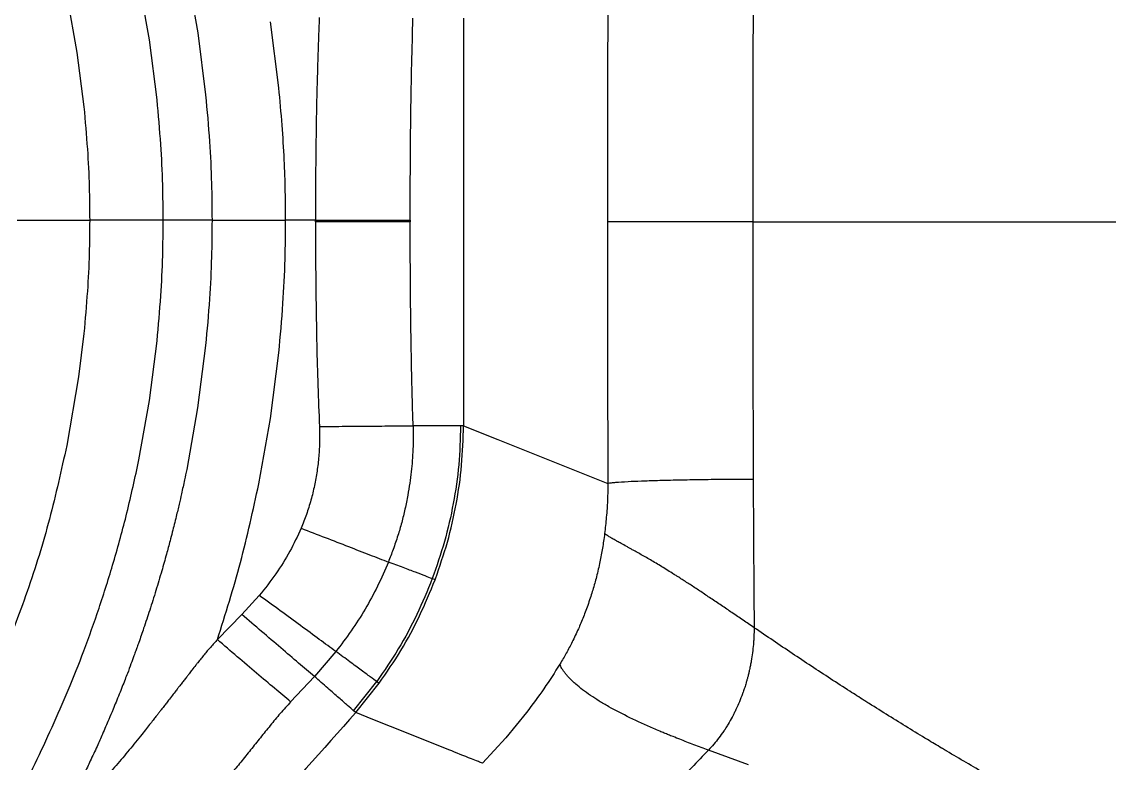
# Model space of a CAD drawing. Extents: x -51 to 27, y -13 to 136.
# Drawn here: x -1.08 to 9.57, y 40.51 to 47.77 of the extents above; entities that cross this region are included whole.
import ezdxf

# ---------------------------------------------------------------- set-up
doc = ezdxf.new("R2010")
doc.units = 0
doc.header["$MEASUREMENT"] = 0
doc.layers.add('GEOMETRY', color=2, linetype='Continuous', lineweight=25)

# ---------------------------------------------------------------- blocks, each defined once
blk = doc.blocks.new('2026 MONTERREY-BLOOM')
at = {"layer": 'GEOMETRY'}
for p, q in [((16.341, -35.342), (16.336, -36.577)), ((12.215, -35.445), (12.323, -36.05)), ((11.85, -36.12), (11.747, -35.539)), ((11.04, -35.68), (11.14, -36.244)), ((13.117, -36.588), (13.035, -35.943)), ((14.926, -35.907), (14.926, -37.902)), ((12.323, -36.05), (12.4, -36.659)), ((11.925, -36.706), (11.85, -36.12)), ((11.14, -36.244), (11.208, -36.777)), ((16.336, -36.577), (16.335, -37.742)), ((16.335, -37.742), (16.335, -37.902)), ((12.463, -37.885), (11.985, -37.885)), ((13.476, -37.885), (13.184, -37.885)), ((13.476, -37.902), (13.476, -37.885)), ((14.404, -37.885), (14.404, -37.902)), ((14.926, -37.902), (14.926, -39.896)), ((16.335, -37.902), (16.335, -38.061)), ((16.335, -38.061), (16.336, -39.226)), ((11.208, -38.993), (11.156, -39.418)), ((11.85, -39.65), (11.925, -39.064)), ((12.4, -39.111), (12.322, -39.72)), ((13.035, -39.827), (13.117, -39.182)), ((16.336, -39.226), (16.341, -40.461)), ((11.156, -39.418), (11.04, -40.09)), ((11.747, -40.231), (11.85, -39.65)), ((12.322, -39.72), (12.215, -40.325)), ((12.921, -40.466), (13.035, -39.827)), ((14.926, -39.896), (14.898, -39.896)), ((14.926, -39.896), (15.263, -40.03)), ((15.263, -40.03), (16.341, -40.461)), ((17.764, -40.421), (17.77, -41.533)), ((14.648, -41.403), (14.62, -41.393)), ((14.648, -41.403), (14.651, -41.395)), ((17.77, -41.533), (17.772, -41.873)), ((12.926, -41.557), (12.755, -41.744)), ((12.755, -41.744), (12.516, -41.99)), ((13.676, -42.106), (13.466, -42.35)), ((13.466, -42.35), (13.233, -42.598)), ((13.849, -42.686), (14.076, -42.399)), ((13.871, -42.704), (14.1, -42.417)), ((14.076, -42.399), (14.1, -42.417)), ((13.871, -42.704), (13.849, -42.686)), ((14.039, -42.771), (13.871, -42.704)), ((15.543, -42.703), (15.341, -42.951)), ((14.212, -42.84), (14.039, -42.771)), ((14.464, -42.941), (14.212, -42.84)), ((14.783, -43.068), (14.464, -42.941)), ((15.341, -42.951), (15.112, -43.2)), ((17.717, -43.216), (17.325, -43.071))]:
    blk.add_line(p, q, dxfattribs=at)
for points, knots in [([(-36.643, -38.985), (-36.643, -38.748), (-36.643, -38.251), (-36.643, -37.496), (-36.643, -36.717), (-36.642, -35.938), (-36.641, -35.155), (-36.639, -34.37), (-36.634, -33.124), (-36.625, -31.427), (-36.601, -28.728), (-36.556, -25.487), (-36.48, -22.003), (-36.384, -18.826), (-36.269, -15.952), (-36.147, -13.557), (-36.022, -11.643), (-35.908, -10.209), (-35.804, -9.111), (-35.717, -8.347), (-35.671, -7.917), (-35.598, -7.493), (-35.491, -7.08), (-35.34, -6.644), (-35.136, -6.19), (-34.87, -5.728), (-34.56, -5.294), (-34.209, -4.894), (-33.819, -4.53), (-33.396, -4.207), (-32.942, -3.927), (-32.492, -3.708), (-32.054, -3.541), (-31.634, -3.42), (-31.199, -3.331), (-30.75, -3.28), (-30.3, -3.229), (-29.656, -3.161), (-28.817, -3.082), (-27.505, -2.975), (-25.921, -2.869), (-23.953, -2.762), (-21.876, -2.668), (-19.679, -2.587), (-17.251, -2.514), (-14.59, -2.452), (-11.706, -2.403), (-8.819, -2.37), (-5.936, -2.35), (-3.055, -2.342), (-0.598, -2.339), (1.446, -2.34), (3.092, -2.342), (4.754, -2.346), (6.416, -2.353), (8.055, -2.365), (10.408, -2.386), (13.481, -2.429), (16.974, -2.505), (20.148, -2.601), (23.011, -2.715), (25.395, -2.836), (27.307, -2.961), (28.741, -3.074), (29.84, -3.178), (30.606, -3.264), (31.038, -3.31), (31.463, -3.38), (31.877, -3.486), (32.314, -3.634), (32.769, -3.836), (33.232, -4.099), (33.668, -4.406), (34.07, -4.756), (34.436, -5.143), (34.762, -5.565), (35.044, -6.017), (35.279, -6.492), (35.464, -6.985), (35.602, -7.491), (35.683, -8.01), (35.739, -8.534), (35.815, -9.23), (35.897, -10.097), (36.005, -11.408), (36.112, -12.993), (36.24, -15.339), (36.362, -18.173), (36.465, -21.457), (36.54, -24.706), (36.591, -27.93), (36.621, -30.803), (36.636, -33.323), (36.641, -34.922), (36.642, -35.963), (36.643, -36.444), (36.643, -36.924), (36.643, -37.402), (36.643, -37.896), (36.643, -38.424), (36.643, -38.792), (36.643, -38.985)], [0, 0, 0, 0, 0.005138, 0.010771, 0.016381, 0.022015, 0.027673, 0.03335, 0.039042, 0.054682, 0.070145, 0.097582, 0.124946, 0.145709, 0.16651, 0.187309, 0.197707, 0.208103, 0.218498, 0.221609, 0.224784, 0.227857, 0.230942, 0.234019, 0.237865, 0.24171, 0.245555, 0.249401, 0.253246, 0.257092, 0.260938, 0.264783, 0.267936, 0.271088, 0.274241, 0.277546, 0.280882, 0.284062, 0.291597, 0.299143, 0.312612, 0.326021, 0.341866, 0.357701, 0.373696, 0.394533, 0.415407, 0.436247, 0.457116, 0.477921, 0.498728, 0.51038, 0.52225, 0.534405, 0.54642, 0.558287, 0.569942, 0.597446, 0.624936, 0.645697, 0.666299, 0.687058, 0.697455, 0.707849, 0.718242, 0.721382, 0.724571, 0.72765, 0.730727, 0.733804, 0.737651, 0.741498, 0.745344, 0.74919, 0.753036, 0.756881, 0.760725, 0.76457, 0.768352, 0.772136, 0.775907, 0.779727, 0.783559, 0.79109, 0.798621, 0.812071, 0.825537, 0.849567, 0.873561, 0.896782, 0.920041, 0.943476, 0.95907, 0.97468, 0.978164, 0.981639, 0.985104, 0.988563, 0.992016, 0.995816, 1, 1, 1, 1]), ([(17.764, -35.382), (17.763, -35.602), (17.761, -36.037), (17.759, -36.679), (17.758, -37.299), (17.758, -37.704), (17.758, -37.902)], [0, 0, 0, 0, 0.262068, 0.517672, 0.76459, 1, 1, 1, 1]), ([(13.513, -35.9), (13.511, -35.953), (13.507, -36.056), (13.502, -36.212), (13.497, -36.351), (13.494, -36.468), (13.491, -36.587), (13.487, -36.724), (13.484, -36.894), (13.482, -37.041), (13.48, -37.155), (13.479, -37.228), (13.479, -37.29), (13.478, -37.353), (13.478, -37.422), (13.477, -37.6), (13.476, -37.756), (13.476, -37.885)], [0, 0, 0, 0, 0.079373, 0.156701, 0.235144, 0.29061, 0.33249, 0.414874, 0.497837, 0.589514, 0.637969, 0.669206, 0.700178, 0.730889, 0.764713, 0.804512, 1, 1, 1, 1]), ([(14.404, -37.885), (14.404, -37.705), (14.405, -37.354), (14.41, -36.844), (14.418, -36.365), (14.427, -36.056), (14.431, -35.907)], [0, 0, 0, 0, 0.273453, 0.531251, 0.773422, 1, 1, 1, 1]), ([(13.184, -37.885), (13.183, -37.791), (13.182, -37.594), (13.171, -37.284), (13.151, -36.945), (13.129, -36.71), (13.117, -36.588)], [0, 0, 0, 0, 0.216667, 0.455561, 0.716675, 1, 1, 1, 1]), ([(11.985, -37.885), (11.984, -37.769), (11.982, -37.522), (11.963, -37.129), (11.938, -36.852), (11.925, -36.706)], [0, 0, 0, 0, 0.293985, 0.627325, 1, 1, 1, 1]), ([(12.4, -36.659), (12.414, -36.811), (12.44, -37.099), (12.46, -37.508), (12.462, -37.765), (12.463, -37.885)], [0, 0, 0, 0, 0.372835, 0.706175, 1, 1, 1, 1]), ([(11.208, -36.777), (11.22, -36.914), (11.244, -37.174), (11.262, -37.544), (11.264, -37.776), (11.265, -37.885)], [0, 0, 0, 0, 0.372799, 0.706139, 1, 1, 1, 1]), ([(11.265, -37.885), (11.264, -37.994), (11.262, -38.226), (11.244, -38.595), (11.22, -38.856), (11.208, -38.993)], [0, 0, 0, 0, 0.293868, 0.627208, 1, 1, 1, 1]), ([(11.985, -37.885), (11.865, -37.885), (11.624, -37.885), (11.385, -37.885), (11.265, -37.885)], [0, 0, 0, 0, 0.500016, 1, 1, 1, 1]), ([(11.925, -39.064), (11.938, -38.918), (11.963, -38.641), (11.982, -38.248), (11.984, -38.001), (11.985, -37.885)], [0, 0, 0, 0, 0.3726427, 0.7059827, 1, 1, 1, 1]), ([(12.463, -37.885), (12.462, -38.005), (12.46, -38.262), (12.44, -38.671), (12.414, -38.959), (12.4, -39.111)], [0, 0, 0, 0, 0.293846, 0.627186, 1, 1, 1, 1]), ([(12.463, -37.885), (12.583, -37.885), (12.823, -37.885), (13.064, -37.885), (13.184, -37.885)], [0, 0, 0, 0, 0.499924, 1, 1, 1, 1]), ([(13.117, -39.182), (13.132, -39.021), (13.16, -38.717), (13.18, -38.284), (13.183, -38.012), (13.184, -37.885)], [0, 0, 0, 0, 0.372796, 0.706136, 1, 1, 1, 1]), ([(13.476, -37.902), (13.476, -38.036), (13.477, -38.303), (13.481, -38.704), (13.488, -39.104), (13.499, -39.504), (13.51, -39.771), (13.515, -39.903)], [0, 0, 0, 0, 0.201351, 0.400055, 0.600417, 0.800999, 1, 1, 1, 1]), ([(14.433, -39.896), (14.433, -39.896), (14.433, -39.895), (14.432, -39.891), (14.432, -39.88), (14.431, -39.84), (14.428, -39.76), (14.424, -39.605), (14.417, -39.314), (14.406, -38.733), (14.405, -38.234), (14.404, -37.902)], [0, 0, 0, 0, 0.000637, 0.001704, 0.005131, 0.017155, 0.061885, 0.126281, 0.25, 0.500002, 1, 1, 1, 1]), ([(16.827, -37.902), (16.765, -37.902), (16.641, -37.902), (16.499, -37.902), (16.39, -37.902), (16.353, -37.902), (16.335, -37.902)], [0, 0, 0, 0, 0.245432, 0.494246, 0.746033, 1, 1, 1, 1]), ([(17.758, -37.902), (17.677, -37.902), (17.513, -37.902), (17.27, -37.902), (17.034, -37.902), (16.897, -37.902), (16.827, -37.902)], [0, 0, 0, 0, 0.238693, 0.484086, 0.73748, 1, 1, 1, 1]), ([(17.758, -37.902), (18.854, -37.902), (21.045, -37.902), (23.238, -37.902), (24.334, -37.902)], [0, 0, 0, 0, 0.500023, 1, 1, 1, 1]), ([(17.758, -37.902), (17.758, -38.099), (17.758, -38.504), (17.759, -39.124), (17.761, -39.766), (17.763, -40.201), (17.764, -40.421)], [0, 0, 0, 0, 0.23541, 0.482328, 0.737932, 1, 1, 1, 1]), ([(36.859, -38.985), (36.859, -39.022), (36.859, -39.104), (36.859, -39.239), (36.859, -39.396), (36.859, -39.568), (36.859, -39.736), (36.859, -39.877), (36.859, -39.976), (36.859, -40.077), (36.859, -40.194), (36.859, -40.34), (36.859, -40.483), (36.859, -40.621), (36.859, -40.823), (36.859, -41.098), (36.859, -41.453), (36.859, -41.82), (36.858, -42.212), (36.858, -42.618), (36.857, -43.039), (36.855, -43.462), (36.854, -43.893), (36.852, -44.335), (36.849, -45.064), (36.843, -46.07), (36.836, -47.022), (36.831, -47.633), (36.828, -47.913), (36.826, -48.213), (36.822, -48.535), (36.819, -48.88), (36.815, -49.226), (36.807, -49.906), (36.793, -50.909), (36.772, -52.226), (36.748, -53.511), (36.723, -54.715), (36.695, -55.842), (36.674, -56.641), (36.659, -57.171), (36.651, -57.441), (36.643, -57.709), (36.634, -57.975), (36.626, -58.239), (36.607, -58.826), (36.576, -59.723), (36.54, -60.635), (36.515, -61.236), (36.502, -61.54), (36.489, -61.84), (36.474, -62.155), (36.458, -62.501), (36.434, -63.003), (36.402, -63.633), (36.361, -64.364), (36.324, -64.988), (36.291, -65.509), (36.264, -65.92), (36.245, -66.194), (36.235, -66.339), (36.232, -66.374), (36.23, -66.409), (36.227, -66.443), (36.224, -66.478), (36.222, -66.512), (36.219, -66.547), (36.202, -66.781), (36.169, -67.208), (36.117, -67.82), (36.064, -68.396), (36.011, -68.934), (35.958, -69.431), (35.907, -69.882), (35.858, -70.263), (35.795, -70.569), (35.731, -70.824), (35.665, -71.043), (35.608, -71.209), (35.566, -71.323), (35.532, -71.409), (35.497, -71.495), (35.461, -71.58), (35.423, -71.664), (35.351, -71.817), (35.28, -71.955), (35.211, -72.079), (35.186, -72.123), (35.158, -72.17), (35.119, -72.236), (34.999, -72.43), (34.784, -72.739), (34.483, -73.096), (34.184, -73.398), (33.895, -73.652), (33.59, -73.886), (33.269, -74.098), (32.934, -74.287), (32.564, -74.465), (32.157, -74.623), (31.712, -74.754), (31.259, -74.849), (30.8, -74.902), (30.344, -74.954), (29.886, -75.002), (29.441, -75.046), (29.006, -75.087), (28.583, -75.124), (28.161, -75.158), (27.739, -75.191), (27.315, -75.223), (26.731, -75.263), (25.992, -75.311), (25.095, -75.363), (24.191, -75.41), (23.309, -75.453), (22.377, -75.495), (21.391, -75.536), (20.304, -75.576), (19.184, -75.614), (18.079, -75.647), (16.991, -75.677), (16.207, -75.696), (15.689, -75.708), (15.444, -75.713), (15.198, -75.719), (14.951, -75.724), (14.703, -75.729), (14.453, -75.734), (13.759, -75.748), (12.604, -75.768), (11.388, -75.786), (10.554, -75.796), (10.116, -75.801), (9.68, -75.806), (9.248, -75.81), (8.828, -75.814), (8.28, -75.819), (7.585, -75.825), (6.735, -75.83), (5.853, -75.835), (4.966, -75.839), (3.975, -75.842), (2.91, -75.844), (1.754, -75.846), (0.609, -75.847), (-0.455, -75.847), (-1.44, -75.846), (-2.343, -75.845), (-3.238, -75.843), (-3.829, -75.842), (-4.118, -75.841)], [0, 0, 0, 0, 0.0015205, 0.0033457, 0.0054756, 0.007915, 0.0103829, 0.0122963, 0.0136552, 0.0144139, 0.0164289, 0.0184285, 0.0203659, 0.0222411, 0.0240541, 0.0286038, 0.0334271, 0.0385312, 0.0435423, 0.0493867, 0.0550992, 0.0606799, 0.0666233, 0.0726617, 0.0786535, 0.0963497, 0.113627, 0.1174481, 0.121248, 0.1250268, 0.1296573, 0.1343866, 0.1390883, 0.1437626, 0.1620811, 0.1799649, 0.1974138, 0.2144282, 0.2290414, 0.2433183, 0.2470019, 0.2506624, 0.2542999, 0.2579143, 0.2615057, 0.265074, 0.2818429, 0.2980744, 0.3022367, 0.3063621, 0.3104507, 0.3145025, 0.3191882, 0.3245637, 0.3349686, 0.3449124, 0.3543951, 0.3604013, 0.3662067, 0.3711496, 0.3716267, 0.3721023, 0.3725764, 0.3730489, 0.37352, 0.3739896, 0.3744577, 0.3749243, 0.3835541, 0.3918977, 0.3999554, 0.4071383, 0.4139151, 0.4202961, 0.4256539, 0.4295637, 0.4329884, 0.436386, 0.4388658, 0.4401192, 0.4413721, 0.4426249, 0.443878, 0.4451317, 0.4463864, 0.4507691, 0.4514578, 0.4521466, 0.4528356, 0.4537108, 0.455254, 0.4621392, 0.4690242, 0.4742408, 0.4794587, 0.4846756, 0.4898923, 0.4951112, 0.5003286, 0.5066101, 0.5128922, 0.519174, 0.5254609, 0.5317008, 0.5378835, 0.5442016, 0.5499516, 0.55566, 0.5615042, 0.5671845, 0.5729289, 0.5788098, 0.5910574, 0.6030653, 0.6154142, 0.6279319, 0.6390692, 0.6533928, 0.6681633, 0.6833808, 0.6990455, 0.7132005, 0.7277021, 0.7310052, 0.7343258, 0.7376638, 0.7410194, 0.7443924, 0.7477829, 0.7511908, 0.7726989, 0.7948379, 0.8007406, 0.8066865, 0.8126757, 0.8184869, 0.8242755, 0.829799, 0.8408264, 0.8525895, 0.8644161, 0.8767764, 0.8887042, 0.904785, 0.9201624, 0.9358208, 0.9514061, 0.963534, 0.9759348, 0.9882033, 1, 1, 1, 1]), ([(36.643, -38.985), (36.643, -39.828), (36.644, -41.551), (36.638, -44.154), (36.623, -46.796), (36.598, -49.436), (36.56, -52.073), (36.508, -54.709), (36.443, -57.234), (36.364, -59.65), (36.27, -61.957), (36.155, -64.262), (36.031, -66.228), (35.9, -67.852), (35.802, -68.877), (35.716, -69.638), (35.663, -70.134), (35.567, -70.618), (35.44, -71.049), (35.293, -71.432), (35.137, -71.768), (34.958, -72.092), (34.757, -72.403), (34.535, -72.7), (34.293, -72.981), (34.032, -73.244), (33.754, -73.488), (33.46, -73.713), (33.15, -73.917), (32.828, -74.099), (32.47, -74.269), (32.078, -74.421), (31.65, -74.547), (31.21, -74.637), (30.76, -74.689), (30.304, -74.741), (29.845, -74.789), (29.117, -74.861), (28.118, -74.947), (26.517, -75.064), (24.581, -75.177), (22.165, -75.291), (19.603, -75.387), (16.893, -75.466), (14.119, -75.527), (11.282, -75.573), (9.295, -75.594), (8.222, -75.603), (8.062, -75.605), (7.902, -75.606), (7.75, -75.607), (7.619, -75.608), (7.509, -75.609), (7.406, -75.61), (7.287, -75.61), (6.823, -75.614), (5.731, -75.62), (3.332, -75.628), (-0.049, -75.632), (-2.762, -75.627), (-4.118, -75.625)], [0, 0, 0, 0, 0.034488, 0.070526, 0.106569, 0.142591, 0.178588, 0.214528, 0.250471, 0.281965, 0.313469, 0.344975, 0.376447, 0.394063, 0.411668, 0.418581, 0.425411, 0.432079, 0.438744, 0.443794, 0.448844, 0.453894, 0.458943, 0.463993, 0.469043, 0.474092, 0.479142, 0.484192, 0.489242, 0.494293, 0.499343, 0.505424, 0.511505, 0.517586, 0.523766, 0.530042, 0.536349, 0.542658, 0.560012, 0.577374, 0.608371, 0.639386, 0.67635, 0.71332, 0.75032, 0.789907, 0.829466, 0.831649, 0.833831, 0.836013, 0.838185, 0.84005, 0.841408, 0.842657, 0.844259, 0.846315, 0.861623, 0.88897, 0.944497, 1, 1, 1, 1]), ([(13.515, -39.903), (13.516, -39.928), (13.517, -39.976), (13.517, -40.049), (13.514, -40.122), (13.509, -40.195), (13.502, -40.268), (13.492, -40.34), (13.481, -40.412), (13.467, -40.483), (13.45, -40.554), (13.432, -40.625), (13.411, -40.695), (13.388, -40.764), (13.363, -40.832), (13.344, -40.877), (13.335, -40.9)], [0, 0, 0, 0, 0.071894, 0.142077, 0.212993, 0.286129, 0.358012, 0.42929, 0.5, 0.570786, 0.642079, 0.713916, 0.787036, 0.85794, 0.928141, 1, 1, 1, 1]), ([(13.515, -39.903), (13.6, -39.903), (13.77, -39.902), (14.014, -39.9), (14.241, -39.898), (14.369, -39.897), (14.433, -39.896)], [0, 0, 0, 0, 0.2499999, 0.4999999, 0.75, 1, 1, 1, 1]), ([(14.433, -39.896), (14.433, -39.933), (14.435, -40.01), (14.431, -40.124), (14.425, -40.237), (14.414, -40.348), (14.4, -40.461), (14.38, -40.583), (14.354, -40.711), (14.322, -40.843), (14.283, -40.975), (14.239, -41.104), (14.206, -41.189), (14.19, -41.23)], [0, 0, 0, 0, 0.080727, 0.168901, 0.249951, 0.330286, 0.413635, 0.499995, 0.601837, 0.701821, 0.798571, 0.903436, 1, 1, 1, 1]), ([(14.898, -39.896), (14.894, -40.024), (14.886, -40.279), (14.83, -40.658), (14.746, -41.031), (14.662, -41.272), (14.62, -41.393)], [0, 0, 0, 0, 0.250008, 0.500014, 0.750012, 1, 1, 1, 1]), ([(14.651, -41.395), (14.692, -41.276), (14.775, -41.036), (14.859, -40.663), (14.915, -40.282), (14.922, -40.025), (14.926, -39.896)], [0, 0, 0, 0, 0.247747, 0.496983, 0.747727, 1, 1, 1, 1]), ([(11.04, -40.09), (10.987, -40.331), (10.88, -40.812), (10.662, -41.521), (10.481, -41.979), (10.39, -42.209)], [0, 0, 0, 0, 0.333377, 0.66671, 1, 1, 1, 1]), ([(11.055, -42.485), (11.107, -42.357), (11.214, -42.092), (11.362, -41.674), (11.504, -41.224), (11.636, -40.74), (11.709, -40.404), (11.747, -40.231)], [0, 0, 0, 0, 0.175438, 0.363149, 0.563141, 0.775421, 1, 1, 1, 1]), ([(12.215, -40.325), (12.208, -40.359), (12.191, -40.438), (12.167, -40.551), (12.14, -40.67), (12.11, -40.796), (12.08, -40.916), (12.048, -41.039), (12.014, -41.165), (11.968, -41.327), (11.914, -41.509), (11.855, -41.697), (11.798, -41.866), (11.757, -41.986), (11.731, -42.06), (11.715, -42.103), (11.695, -42.158), (11.668, -42.232), (11.639, -42.309), (11.61, -42.383), (11.584, -42.451), (11.554, -42.524), (11.524, -42.598), (11.504, -42.647), (11.495, -42.67)], [0, 0, 0, 0, 0.042376, 0.098966, 0.141295, 0.191066, 0.256468, 0.292275, 0.347095, 0.415566, 0.497686, 0.579655, 0.655902, 0.715739, 0.734756, 0.751085, 0.77195, 0.806639, 0.846762, 0.872649, 0.903194, 0.935467, 0.969854, 1, 1, 1, 1]), ([(12.516, -41.99), (12.595, -41.739), (12.753, -41.237), (12.865, -40.723), (12.921, -40.466)], [0, 0, 0, 0, 0.499957, 1, 1, 1, 1]), ([(16.341, -40.461), (16.339, -40.543), (16.336, -40.654), (16.323, -40.817), (16.314, -40.899), (16.308, -40.952)], [0, 0, 0, 0, 0.5003514, 0.6733914, 1, 1, 1, 1]), ([(16.537, -40.445), (16.493, -40.448), (16.427, -40.452), (16.369, -40.457), (16.35, -40.46), (16.341, -40.461)], [0, 0, 0, 0, 0.487942, 0.739515, 1, 1, 1, 1]), ([(16.825, -40.434), (16.771, -40.436), (16.661, -40.44), (16.578, -40.443), (16.537, -40.445)], [0, 0, 0, 0, 0.496646, 1, 1, 1, 1]), ([(17.764, -40.421), (17.678, -40.421), (17.507, -40.422), (17.259, -40.425), (17.026, -40.429), (16.892, -40.433), (16.825, -40.434)], [0, 0, 0, 0, 0.250791, 0.499861, 0.749177, 1, 1, 1, 1]), ([(13.335, -40.9), (13.3, -40.976), (13.229, -41.13), (13.091, -41.35), (12.982, -41.487), (12.926, -41.557)], [0, 0, 0, 0, 0.322602, 0.655387, 1, 1, 1, 1]), ([(13.335, -40.9), (13.414, -40.93), (13.573, -40.991), (13.801, -41.079), (14.012, -41.161), (14.131, -41.207), (14.19, -41.23)], [0, 0, 0, 0, 0.25, 0.5, 0.75, 1, 1, 1, 1]), ([(16.308, -40.952), (16.305, -40.977), (16.298, -41.024), (16.287, -41.094), (16.276, -41.161), (16.262, -41.23), (16.251, -41.277), (16.246, -41.301)], [0, 0, 0, 0, 0.213297, 0.402801, 0.596667, 0.786651, 1, 1, 1, 1]), ([(16.346, -40.978), (16.341, -40.975), (16.333, -40.97), (16.325, -40.964), (16.316, -40.958), (16.311, -40.954), (16.308, -40.952)], [0, 0, 0, 0, 0.324351, 0.500001, 0.679151, 1, 1, 1, 1]), ([(16.401, -41.01), (16.394, -41.007), (16.384, -41.001), (16.371, -40.993), (16.359, -40.986), (16.351, -40.981), (16.346, -40.978)], [0, 0, 0, 0, 0.319455, 0.5, 0.677947, 1, 1, 1, 1]), ([(16.552, -41.094), (16.543, -41.089), (16.513, -41.073), (16.473, -41.05), (16.444, -41.035), (16.429, -41.027), (16.418, -41.02), (16.408, -41.015), (16.401, -41.01)], [0, 0, 0, 0, 0.156979, 0.499976, 0.749979, 0.758416, 0.822452, 1, 1, 1, 1]), ([(16.744, -41.202), (16.709, -41.182), (16.657, -41.153), (16.605, -41.124), (16.575, -41.107), (16.561, -41.099), (16.552, -41.094)], [0, 0, 0, 0, 0.499905, 0.749943, 0.842522, 1, 1, 1, 1]), ([(16.971, -41.34), (16.932, -41.315), (16.872, -41.278), (16.797, -41.234), (16.761, -41.213), (16.744, -41.202)], [0, 0, 0, 0, 0.49992, 0.74996, 1, 1, 1, 1]), ([(14.19, -41.23), (14.156, -41.31), (14.088, -41.467), (13.965, -41.692), (13.829, -41.906), (13.727, -42.04), (13.676, -42.106)], [0, 0, 0, 0, 0.253745, 0.505186, 0.754022, 1, 1, 1, 1]), ([(14.62, -41.393), (14.599, -41.385), (14.557, -41.369), (14.459, -41.332), (14.339, -41.287), (14.24, -41.249), (14.19, -41.23)], [0, 0, 0, 0, 0.250001, 0.499993, 0.749992, 1, 1, 1, 1]), ([(16.246, -41.301), (16.24, -41.326), (16.229, -41.372), (16.211, -41.439), (16.192, -41.504), (16.172, -41.57), (16.157, -41.613), (16.149, -41.637)], [0, 0, 0, 0, 0.213357, 0.403031, 0.596893, 0.78665, 1, 1, 1, 1]), ([(14.62, -41.393), (14.572, -41.511), (14.475, -41.747), (14.293, -42.084), (14.149, -42.294), (14.076, -42.399)], [0, 0, 0, 0, 0.333329, 0.666659, 1, 1, 1, 1]), ([(14.1, -42.417), (14.173, -42.311), (14.319, -42.099), (14.502, -41.759), (14.599, -41.522), (14.648, -41.403)], [0, 0, 0, 0, 0.334514, 0.667838, 1, 1, 1, 1]), ([(16.98, -41.346), (16.979, -41.345), (16.976, -41.343), (16.973, -41.341), (16.971, -41.34)], [0, 0, 0, 0, 0.500135, 1, 1, 1, 1]), ([(16.992, -41.353), (16.99, -41.352), (16.986, -41.349), (16.982, -41.347), (16.98, -41.346)], [0, 0, 0, 0, 0.500187, 1, 1, 1, 1]), ([(17.023, -41.373), (17.018, -41.369), (17.007, -41.363), (16.997, -41.356), (16.992, -41.353)], [0, 0, 0, 0, 0.500535, 1, 1, 1, 1]), ([(17.066, -41.4), (17.059, -41.396), (17.044, -41.386), (17.03, -41.377), (17.023, -41.373)], [0, 0, 0, 0, 0.500858, 1, 1, 1, 1]), ([(13.676, -42.106), (13.623, -42.068), (13.518, -41.99), (13.332, -41.854), (13.133, -41.708), (12.995, -41.607), (12.926, -41.557)], [0, 0, 0, 0, 0.25, 0.5, 0.75, 1, 1, 1, 1]), ([(16.149, -41.637), (16.141, -41.66), (16.125, -41.703), (16.1, -41.767), (16.076, -41.827), (16.05, -41.888), (16.031, -41.928), (16.021, -41.95)], [0, 0, 0, 0, 0.213365, 0.403528, 0.59739, 0.786647, 1, 1, 1, 1]), ([(13.466, -42.35), (13.415, -42.308), (13.315, -42.222), (13.138, -42.072), (12.95, -41.911), (12.82, -41.799), (12.755, -41.744)], [0, 0, 0, 0, 0.25, 0.5, 0.75, 1, 1, 1, 1]), ([(16.021, -41.95), (16.011, -41.971), (15.992, -42.01), (15.962, -42.068), (15.933, -42.122), (15.902, -42.176), (15.881, -42.211), (15.87, -42.229)], [0, 0, 0, 0, 0.213366, 0.40334, 0.597207, 0.78671, 1, 1, 1, 1]), ([(17.77, -41.954), (17.77, -41.968), (17.768, -41.995), (17.766, -42.022), (17.765, -42.036)], [0, 0, 0, 0, 0.498904, 1, 1, 1, 1]), ([(17.772, -41.873), (17.772, -41.886), (17.772, -41.9), (17.771, -41.916), (17.771, -41.922), (17.771, -41.936), (17.77, -41.947), (17.77, -41.954)], [0, 0, 0, 0, 0.499999, 0.508995, 0.574095, 0.750001, 1, 1, 1, 1]), ([(18.521, -42.373), (18.396, -42.291), (18.144, -42.126), (17.896, -41.957), (17.772, -41.873)], [0, 0, 0, 0, 0.5, 1, 1, 1, 1]), ([(12.516, -41.99), (12.505, -42.002), (12.482, -42.026), (12.45, -42.063), (12.417, -42.1), (12.385, -42.139), (12.354, -42.177), (12.327, -42.211), (12.298, -42.247), (12.269, -42.284), (12.241, -42.32), (12.216, -42.352), (12.193, -42.382), (12.167, -42.416), (12.146, -42.442), (12.127, -42.467), (12.105, -42.495), (12.074, -42.536), (12.041, -42.579), (12.011, -42.618), (11.985, -42.652), (11.961, -42.682), (11.94, -42.709), (11.918, -42.737), (11.892, -42.771), (11.859, -42.812), (11.82, -42.862), (11.751, -42.949), (11.652, -43.07), (11.525, -43.221), (11.394, -43.369), (11.266, -43.505), (11.127, -43.646), (11.027, -43.731), (10.968, -43.781)], [0, 0, 0, 0, 0.02066, 0.040876, 0.062502, 0.083399, 0.104233, 0.125005, 0.138176, 0.163511, 0.183221, 0.196456, 0.214332, 0.232182, 0.250009, 0.256513, 0.271792, 0.295343, 0.321237, 0.340581, 0.358505, 0.375013, 0.388338, 0.402074, 0.420112, 0.442449, 0.469084, 0.500017, 0.583259, 0.666566, 0.750031, 0.833359, 0.902909, 1, 1, 1, 1]), ([(13.233, -42.598), (13.182, -42.555), (13.08, -42.47), (12.901, -42.319), (12.711, -42.158), (12.581, -42.046), (12.516, -41.99)], [0, 0, 0, 0, 0.25, 0.5, 0.75, 1, 1, 1, 1]), ([(17.765, -42.036), (17.762, -42.063), (17.757, -42.118), (17.748, -42.172), (17.744, -42.2)], [0, 0, 0, 0, 0.500002, 1, 1, 1, 1]), ([(14.076, -42.399), (14.057, -42.386), (14.019, -42.358), (13.928, -42.291), (13.816, -42.209), (13.723, -42.14), (13.676, -42.106)], [0, 0, 0, 0, 0.250002, 0.499993, 0.749997, 1, 1, 1, 1]), ([(15.87, -42.229), (15.819, -42.31), (15.719, -42.468), (15.601, -42.625), (15.543, -42.703)], [0, 0, 0, 0, 0.506705, 1, 1, 1, 1]), ([(15.89, -42.273), (15.885, -42.265), (15.877, -42.25), (15.872, -42.236), (15.87, -42.229)], [0, 0, 0, 0, 0.497448, 1, 1, 1, 1]), ([(17.744, -42.2), (17.741, -42.214), (17.736, -42.242), (17.73, -42.27), (17.727, -42.284)], [0, 0, 0, 0, 0.4989, 1, 1, 1, 1]), ([(13.849, -42.686), (13.831, -42.67), (13.795, -42.638), (13.708, -42.562), (13.601, -42.468), (13.511, -42.389), (13.466, -42.35)], [0, 0, 0, 0, 0.25, 0.499993, 0.749992, 1, 1, 1, 1]), ([(15.971, -42.375), (15.962, -42.366), (15.945, -42.348), (15.931, -42.331), (15.924, -42.322)], [0, 0, 0, 0, 0.500294, 1, 1, 1, 1]), ([(16.026, -42.426), (16.016, -42.417), (15.996, -42.4), (15.979, -42.383), (15.971, -42.375)], [0, 0, 0, 0, 0.49566, 1, 1, 1, 1]), ([(17.71, -42.355), (17.707, -42.364), (17.702, -42.384), (17.696, -42.403), (17.694, -42.413)], [0, 0, 0, 0, 0.499651, 1, 1, 1, 1]), ([(17.727, -42.284), (17.724, -42.295), (17.719, -42.319), (17.713, -42.343), (17.71, -42.355)], [0, 0, 0, 0, 0.499101, 1, 1, 1, 1]), ([(19.28, -42.853), (19.153, -42.774), (19.025, -42.695), (18.894, -42.612), (18.877, -42.602), (18.815, -42.562), (18.693, -42.484), (18.584, -42.414), (18.521, -42.373)], [0, 0, 0, 0, 0.499999, 0.501863, 0.51844, 0.5662, 0.75, 1, 1, 1, 1]), ([(9.943, -44.565), (10.085, -44.344), (10.368, -43.902), (10.74, -43.207), (10.95, -42.726), (11.055, -42.485)], [0, 0, 0, 0, 0.3333799, 0.6667132, 1, 1, 1, 1]), ([(16.171, -42.537), (16.144, -42.518), (16.09, -42.48), (16.047, -42.444), (16.026, -42.426)], [0, 0, 0, 0, 0.505909, 1, 1, 1, 1]), ([(17.68, -42.458), (17.677, -42.466), (17.672, -42.481), (17.667, -42.496), (17.664, -42.503)], [0, 0, 0, 0, 0.500101, 1, 1, 1, 1]), ([(17.694, -42.413), (17.691, -42.42), (17.687, -42.436), (17.682, -42.451), (17.68, -42.458)], [0, 0, 0, 0, 0.499884, 1, 1, 1, 1]), ([(13.233, -42.598), (13.199, -42.636), (13.13, -42.712), (13.033, -42.83), (12.937, -42.949), (12.841, -43.069), (12.745, -43.188), (12.647, -43.308), (12.549, -43.427), (12.434, -43.564), (12.302, -43.718), (12.15, -43.89), (12.027, -44.023), (11.934, -44.12), (11.871, -44.185), (11.808, -44.249), (11.743, -44.311), (11.678, -44.372), (11.633, -44.411), (11.61, -44.431)], [0, 0, 0, 0, 0.0624928, 0.1249929, 0.187493, 0.2499932, 0.3124933, 0.3749934, 0.4406386, 0.4999949, 0.5949768, 0.688064, 0.7810469, 0.816591, 0.8530587, 0.8909126, 0.9271545, 0.962993, 1, 1, 1, 1]), ([(16.348, -42.646), (16.316, -42.627), (16.253, -42.591), (16.198, -42.555), (16.171, -42.537)], [0, 0, 0, 0, 0.5059487, 1, 1, 1, 1]), ([(17.658, -42.521), (17.648, -42.547), (17.629, -42.599), (17.606, -42.648), (17.594, -42.673)], [0, 0, 0, 0, 0.49999, 1, 1, 1, 1]), ([(17.664, -42.503), (17.663, -42.506), (17.661, -42.512), (17.659, -42.518), (17.658, -42.521)], [0, 0, 0, 0, 0.4998, 1, 1, 1, 1]), ([(11.495, -42.67), (11.481, -42.704), (11.446, -42.785), (11.394, -42.907), (11.334, -43.042), (11.274, -43.17), (11.207, -43.312), (11.135, -43.461), (11.053, -43.621), (10.996, -43.728), (10.968, -43.781)], [0, 0, 0, 0, 0.090138, 0.215762, 0.323055, 0.450977, 0.559946, 0.706817, 0.85336, 1, 1, 1, 1]), ([(13.871, -42.704), (13.546, -43.069), (12.899, -43.796), (12.225, -44.498), (11.888, -44.848)], [0, 0, 0, 0, 0.50106, 1, 1, 1, 1]), ([(16.786, -42.86), (16.708, -42.825), (16.551, -42.755), (16.415, -42.682), (16.348, -42.646)], [0, 0, 0, 0, 0.500005, 1, 1, 1, 1]), ([(17.594, -42.673), (17.588, -42.686), (17.578, -42.707), (17.566, -42.731), (17.56, -42.743), (17.558, -42.746), (17.558, -42.746), (17.558, -42.747), (17.545, -42.771), (17.531, -42.794), (17.517, -42.817)], [0, 0, 0, 0, 0.250008, 0.434891, 0.482449, 0.494985, 0.498441, 0.499466, 0.500022, 1, 1, 1, 1]), ([(17.043, -42.965), (17.021, -42.957), (16.992, -42.945), (16.948, -42.927), (16.913, -42.913), (16.877, -42.898), (16.835, -42.881), (16.807, -42.869), (16.786, -42.86)], [0, 0, 0, 0, 0.249996, 0.338816, 0.5, 0.666096, 0.750004, 1, 1, 1, 1]), ([(17.517, -42.817), (17.51, -42.829), (17.498, -42.849), (17.484, -42.871), (17.476, -42.882), (17.475, -42.885), (17.474, -42.886), (17.474, -42.886), (17.474, -42.886), (17.459, -42.908), (17.443, -42.93), (17.427, -42.951)], [0, 0, 0, 0, 0.250059, 0.436354, 0.483541, 0.495626, 0.49879, 0.499653, 0.499904, 0.500035, 1, 1, 1, 1]), ([(20.04, -43.304), (19.912, -43.23), (19.785, -43.156), (19.657, -43.08), (19.652, -43.077), (19.636, -43.067), (19.574, -43.031), (19.452, -42.957), (19.343, -42.891), (19.28, -42.853)], [0, 0, 0, 0, 0.499999, 0.500629, 0.505294, 0.517989, 0.565598, 0.75, 1, 1, 1, 1]), ([(17.325, -43.071), (17.278, -43.054), (17.182, -43.019), (17.09, -42.983), (17.043, -42.965)], [0, 0, 0, 0, 0.500008, 1, 1, 1, 1]), ([(17.427, -42.951), (17.411, -42.972), (17.378, -43.014), (17.343, -43.052), (17.325, -43.071)], [0, 0, 0, 0, 0.500004, 1, 1, 1, 1]), ([(15.112, -43.2), (15.098, -43.194), (15.062, -43.18), (14.952, -43.136), (14.856, -43.098), (14.783, -43.068)], [0, 0, 0, 0, 0.122396, 0.329861, 1, 1, 1, 1]), ([(17.325, -43.071), (17.216, -43.185), (16.995, -43.413), (16.65, -43.765), (16.292, -44.126), (16.045, -44.372), (15.92, -44.495)], [0, 0, 0, 0, 0.246462, 0.49479, 0.745413, 1, 1, 1, 1])]:
    blk.add_open_spline(points, degree=3, knots=knots, dxfattribs=at)
for points in [[(10.555, -37.885), (10.673, -37.885), (10.91, -37.885), (11.146, -37.885), (11.265, -37.885)], [(13.476, -37.885), (13.561, -37.885), (13.732, -37.885), (13.978, -37.885), (14.208, -37.885), (14.339, -37.885), (14.404, -37.885)], [(14.404, -37.902), (14.339, -37.902), (14.208, -37.902), (13.978, -37.902), (13.732, -37.902), (13.561, -37.902), (13.476, -37.902)], [(14.898, -39.896), (14.876, -39.896), (14.831, -39.896), (14.726, -39.896), (14.596, -39.896), (14.487, -39.896), (14.433, -39.896)], [(17.156, -41.458), (17.141, -41.449), (17.111, -41.429), (17.081, -41.41), (17.066, -41.4)], [(17.25, -41.52), (17.234, -41.51), (17.203, -41.489), (17.172, -41.469), (17.156, -41.458)], [(17.348, -41.586), (17.332, -41.575), (17.299, -41.553), (17.266, -41.531), (17.25, -41.52)], [(17.555, -41.725), (17.521, -41.702), (17.451, -41.655), (17.383, -41.609), (17.348, -41.586)], [(17.772, -41.873), (17.736, -41.848), (17.663, -41.799), (17.591, -41.75), (17.555, -41.725)], [(15.924, -42.322), (15.917, -42.314), (15.904, -42.296), (15.895, -42.281), (15.89, -42.273)]]:
    blk.add_open_spline(points, degree=3, dxfattribs=at)

msp = doc.modelspace()

# ---------------------------------------------------------------- block references
msp.add_blockref('2026 MONTERREY-BLOOM', (-11.682, 83.714))

doc.saveas('drawing.dxf')
